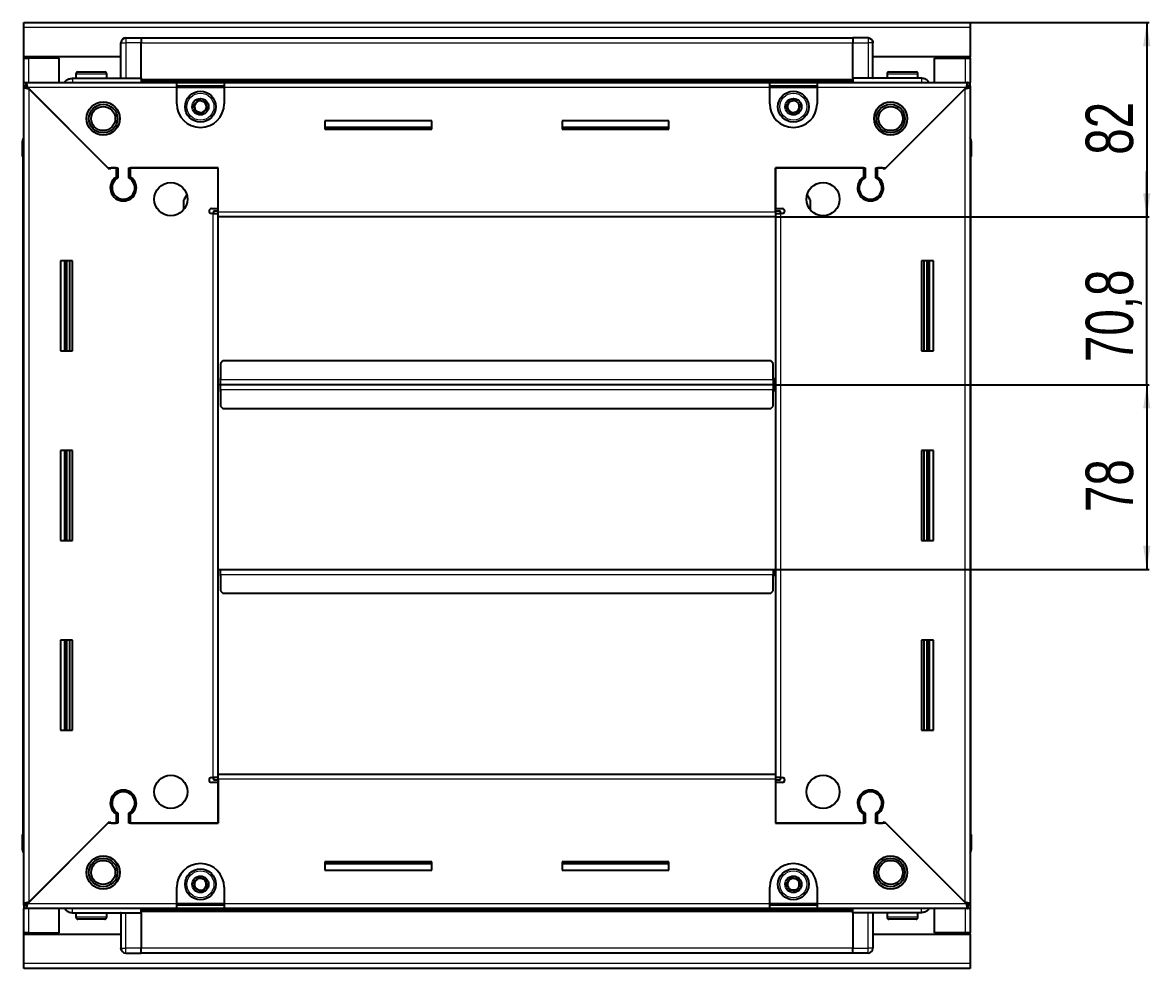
# Model space of a CAD drawing. Header units: millimetres. Extents: x 1021 to 4425, y -1389 to 1481.
# Drawn here: x 3949.1 to 4424.7, y 943.2 to 1342.2 of the extents above; entities that cross this region are included whole.
import ezdxf

# ---------------------------------------------------------------- set-up
doc = ezdxf.new("R2010")
doc.units = ezdxf.units.MM
doc.layers.add('FORMAT', color=7, linetype='Continuous')
doc.styles.add('SLDTEXTSTYLE0', font='TXT', dxfattribs={"width": 0.75})
doc.dimstyles.new('SLDDIMSTYLE0', dxfattribs={"dimtxt": 20, "dimasz": 10, "dimexe": 0, "dimexo": 0.0625, "dimgap": 5, "dimtad": 2, "dimdec": 1, "dimrnd": 1e-09, "dimzin": 12, "dimdsep": 46, "dimtxsty": 'SLDTEXTSTYLE0', "dimsah": 1, "dimcen": 0.09, "dimadec": 0, "dimazin": 3, "dimtfac": 1, "dimtofl": 0, "dimtmove": 0, "dimatfit": 3, "dimfxl": 0, "dimfrac": 2, "dimtolj": 1, "dimtzin": 12, "dimarcsym": 0})
doc.dimstyles.new('SLDDIMSTYLE1', dxfattribs={"dimtxt": 20, "dimasz": 10, "dimexe": 0, "dimexo": 0.0625, "dimgap": 5, "dimtad": 2, "dimdec": 1, "dimrnd": 1e-09, "dimzin": 12, "dimdsep": 46, "dimtxsty": 'SLDTEXTSTYLE0', "dimsah": 1, "dimcen": 0.09, "dimadec": 0, "dimazin": 3, "dimtfac": 1, "dimtmove": 0, "dimatfit": 0, "dimfxl": 0, "dimfrac": 2, "dimtolj": 1, "dimtzin": 12, "dimarcsym": 0})

# ---------------------------------------------------------------- blocks, each defined once
blk = doc.blocks.new('_D_5')
at = {"layer": 'FORMAT'}
for p, q in [((4348.64, 1342.16), (4424.13, 1342.16)), ((4423.13, 1342.16), (4423.13, 1260.16)), ((4266.64, 1260.16), (4424.13, 1260.16))]:
    blk.add_line(p, q, dxfattribs=at)
for points in [[(4423.13, 1342.16), (4421.59, 1332.16), (4424.67, 1332.16)], [(4423.13, 1260.16), (4424.67, 1270.16), (4421.59, 1270.16)]]:
    blk.add_solid(points, dxfattribs=at)
at = {"layer": 'FORMAT', "insert": (4397.35, 1286.39), "char_height": 20, "attachment_point": 1, "rotation": 90, "style": 'SLDTEXTSTYLE0'}
blk.add_mtext('82', dxfattribs=at)
blk = doc.blocks.new('_D_6')
at = {"layer": 'FORMAT'}
for p, q in [((4423.13, 1260.16), (4423.13, 1279.39)), ((4266.64, 1260.16), (4424.13, 1260.16)), ((4423.13, 1189.41), (4423.13, 1260.16)), ((4265.64, 1189.41), (4424.13, 1189.41)), ((4423.13, 1189.41), (4423.13, 1170.18))]:
    blk.add_line(p, q, dxfattribs=at)
for points in [[(4423.13, 1260.16), (4424.67, 1270.16), (4421.59, 1270.16)], [(4423.13, 1189.41), (4421.59, 1179.41), (4424.67, 1179.41)]]:
    blk.add_solid(points, dxfattribs=at)
at = {"layer": 'FORMAT', "insert": (4397.35, 1198.93), "char_height": 20, "attachment_point": 1, "rotation": 90, "style": 'SLDTEXTSTYLE0'}
blk.add_mtext('70,8', dxfattribs=at)
blk = doc.blocks.new('_D_7')
at = {"layer": 'FORMAT'}
for p, q in [((4265.64, 1189.41), (4424.13, 1189.41)), ((4423.13, 1189.41), (4423.13, 1111.46)), ((4265.64, 1111.46), (4424.13, 1111.46))]:
    blk.add_line(p, q, dxfattribs=at)
for points in [[(4423.13, 1189.41), (4421.59, 1179.41), (4424.67, 1179.41)], [(4423.13, 1111.46), (4424.67, 1121.46), (4421.59, 1121.46)]]:
    blk.add_solid(points, dxfattribs=at)
at = {"layer": 'FORMAT', "insert": (4397.35, 1135.66), "char_height": 20, "attachment_point": 1, "rotation": 90, "style": 'SLDTEXTSTYLE0'}
blk.add_mtext('78', dxfattribs=at)

msp = doc.modelspace()

# ---------------------------------------------------------------- linework, layer by layer
at = {"color": 7, "linetype": 'Continuous', "lineweight": 25}
for p, q in [((3949.63, 1342.16), (4348.63, 1342.16)), ((3949.63, 1340.06), (3949.63, 1342.16)), ((4348.63, 1342.16), (4348.63, 1340.06)), ((3949.63, 1327.66), (3949.63, 1340.06)), ((4348.63, 1340.06), (4348.63, 1327.66)), ((3990.63, 1318.66), (3990.63, 1333.66)), ((3991.31, 1335.16), (3991.3, 1335.16)), ((3992.63, 1335.66), (3999.13, 1335.66)), ((3992.63, 1335.66), (3999.13, 1335.66)), ((3999.13, 1335.66), (3999.13, 1335.66)), ((3999.13, 1335.66), (3999.13, 1335.66)), ((3999.13, 1335.66), (3999.13, 1333.66)), ((4299.13, 1335.51), (3999.13, 1335.51)), ((3999.13, 1318.66), (3999.13, 1333.66)), ((4299.13, 1335.66), (4299.13, 1335.66)), ((4305.63, 1335.66), (4299.13, 1335.66)), ((4305.63, 1335.66), (4299.13, 1335.66)), ((4299.13, 1335.66), (4299.13, 1333.66)), ((4299.13, 1318.66), (4299.13, 1333.66)), ((4307.63, 1333.66), (4307.63, 1333.66)), ((4307.63, 1318.66), (4307.63, 1333.66)), ((3990.63, 1327.66), (3949.63, 1327.66)), ((3949.63, 1327.16), (3949.63, 1327.66)), ((3949.63, 1327.16), (3951.73, 1327.16)), ((3949.63, 1316.91), (3949.63, 1327.16)), ((3951.13, 1327.16), (3951.13, 1327.66)), ((3964.63, 1327.16), (3951.73, 1327.16)), ((3964.63, 1316.91), (3964.63, 1327.16)), ((4348.63, 1327.66), (4307.63, 1327.66)), ((4333.63, 1327.16), (4346.53, 1327.16)), ((4333.63, 1316.91), (4333.63, 1327.16)), ((4346.53, 1327.16), (4348.63, 1327.16)), ((4347.13, 1327.16), (4347.13, 1327.66)), ((4348.63, 1327.16), (4348.63, 1327.66)), ((4348.63, 1327.16), (4348.63, 1316.91)), ((3970.13, 1318.66), (3999.13, 1318.66)), ((3971.63, 1320.56), (3971.63, 1318.66)), ((3972.43, 1321.36), (3983.83, 1321.36)), ((3984.63, 1318.66), (3984.63, 1320.56)), ((3999.13, 1318.66), (3999.13, 1318.16)), ((3999.13, 1317.51), (4299.13, 1317.51)), ((4328.13, 1318.66), (4299.13, 1318.66)), ((4299.13, 1318.66), (4299.13, 1318.16)), ((4313.63, 1320.56), (4313.63, 1318.66)), ((4314.43, 1321.36), (4325.83, 1321.36)), ((4326.63, 1318.66), (4326.63, 1320.56)), ((3949.63, 1315.41), (3949.63, 1316.91)), ((3949.63, 1316.91), (3950.63, 1316.91)), ((3949.63, 1314.91), (3949.63, 1315.41)), ((3949.63, 1315.41), (3950.63, 1315.41)), ((3949.63, 970.41), (3949.63, 1314.91)), ((3951.13, 1314.91), (3949.63, 1314.91)), ((3950.63, 1316.91), (4014.13, 1316.91)), ((3950.63, 1315.41), (3950.63, 1316.91)), ((3951.23, 1314.81), (3985.13, 1280.91)), ((3985.83, 1280.21), (3951.73, 1314.31)), ((4014.13, 1314.81), (4014.13, 1316.91)), ((4014.13, 1316.91), (4034.13, 1316.91)), ((4014.13, 1315.41), (4034.13, 1315.41)), ((4014.13, 1307.91), (4014.13, 1314.81)), ((4034.13, 1316.91), (4034.13, 1314.81)), ((4034.13, 1316.91), (4264.13, 1316.91)), ((4034.13, 1314.81), (4034.13, 1307.91)), ((4264.13, 1314.81), (4264.13, 1316.91)), ((4264.13, 1316.91), (4284.13, 1316.91)), ((4264.13, 1315.41), (4284.13, 1315.41)), ((4264.13, 1307.91), (4264.13, 1314.81)), ((4284.13, 1316.91), (4347.63, 1316.91)), ((4284.13, 1316.91), (4284.13, 1314.81)), ((4284.13, 1314.81), (4284.13, 1307.91)), ((4346.53, 1314.31), (4312.43, 1280.21)), ((4313.13, 1280.91), (4347.03, 1314.81)), ((4347.13, 1314.91), (4348.63, 1314.91)), ((4347.63, 1315.41), (4347.63, 1316.91)), ((4347.63, 1316.91), (4348.63, 1316.91)), ((4347.63, 1315.41), (4348.63, 1315.41)), ((4348.63, 1315.41), (4348.63, 1316.91)), ((4348.63, 1315.41), (4348.63, 1314.91)), ((4348.63, 1314.91), (4348.63, 970.41)), ((4121.63, 1300.66), (4076.63, 1300.66)), ((4076.63, 1300.66), (4076.63, 1297.16)), ((4121.63, 1297.16), (4121.63, 1300.66)), ((4221.63, 1300.66), (4176.63, 1300.66)), ((4176.63, 1300.66), (4176.63, 1297.16)), ((4221.63, 1297.16), (4221.63, 1300.66)), ((4121.63, 1297.91), (4076.63, 1297.91)), ((4076.63, 1297.16), (4121.63, 1297.16)), ((4221.63, 1297.91), (4176.63, 1297.91)), ((4176.63, 1297.16), (4221.63, 1297.16)), ((4348.63, 1293.49), (4348.63, 1293.49)), ((3949.13, 1292.16), (3949.13, 1285.66)), ((3949.13, 1285.66), (3949.13, 1292.16)), ((4349.13, 1292.16), (4349.13, 1285.66)), ((4349.13, 1285.66), (4349.13, 1292.16)), ((3949.13, 1285.66), (3949.13, 1285.66)), ((3949.63, 1285.66), (3949.13, 1285.66)), ((3949.28, 1285.66), (3949.28, 999.66)), ((4348.63, 1285.66), (4349.13, 1285.66)), ((4348.98, 999.66), (4348.98, 1285.66)), ((4349.13, 1285.66), (4349.13, 1285.66)), ((4349.13, 1285.66), (4349.13, 1285.66)), ((3985.13, 1280.91), (3989.33, 1280.91)), ((3986.53, 1280.91), (3985.83, 1280.21)), ((3988.63, 1280.91), (3986.53, 1280.91)), ((3988.63, 1280.91), (3988.63, 1277.02)), ((3989.33, 1280.91), (3989.33, 1276.63)), ((3993.93, 1280.91), (4031.63, 1280.91)), ((3993.93, 1276.63), (3993.93, 1280.91)), ((3994.63, 1277.02), (3994.63, 1280.91)), ((4031.63, 1280.91), (3994.63, 1280.91)), ((4031.63, 1262.26), (4031.63, 1280.91)), ((4031.63, 1263.66), (4031.63, 1280.91)), ((4266.63, 1280.91), (4304.33, 1280.91)), ((4266.63, 1262.26), (4266.63, 1280.91)), ((4266.63, 1280.91), (4266.63, 1263.66)), ((4303.63, 1280.91), (4266.63, 1280.91)), ((4303.63, 1280.91), (4303.63, 1277.02)), ((4304.33, 1280.91), (4304.33, 1276.63)), ((4308.93, 1280.91), (4313.13, 1280.91)), ((4308.93, 1276.63), (4308.93, 1280.91)), ((4311.73, 1280.91), (4309.63, 1280.91)), ((4309.63, 1277.02), (4309.63, 1280.91)), ((4312.43, 1280.21), (4311.73, 1280.91)), ((3989.63, 1268.05), (3989.63, 1267.29)), ((4018.37, 1269.56), (4017.13, 1267.41)), ((4017.13, 1263.33), (4017.13, 1267.41)), ((4281.13, 1267.41), (4279.89, 1269.56)), ((4281.13, 1267.41), (4281.13, 1263.33)), ((4308.63, 1268.05), (4308.63, 1267.29)), ((4028.78, 1263.66), (4031.63, 1263.66)), ((4029.53, 1261.66), (4028.78, 1261.66)), ((4029.53, 1261.66), (4031.63, 1261.66)), ((4031.63, 1262.66), (4029.63, 1262.66)), ((4029.63, 1262.66), (4029.63, 1261.66)), ((4031.63, 1260.16), (4031.63, 1262.26)), ((4266.63, 1263.66), (4269.48, 1263.66)), ((4268.63, 1262.66), (4266.63, 1262.66)), ((4266.63, 1262.26), (4266.63, 1260.16)), ((4266.63, 1261.66), (4268.73, 1261.66)), ((4268.63, 1261.66), (4268.63, 1262.66)), ((4269.48, 1261.66), (4268.73, 1261.66)), ((4266.63, 1260.16), (4031.63, 1260.16)), ((4031.63, 1025.16), (4031.63, 1260.16)), ((4266.63, 1260.16), (4266.63, 1025.16)), ((3970.13, 1241.66), (3965.13, 1241.66)), ((3965.13, 1241.66), (3965.13, 1203.66)), ((3967.28, 1203.66), (3967.28, 1241.66)), ((3969.07, 1203.66), (3969.07, 1241.66)), ((3969.1, 1203.66), (3969.1, 1241.66)), ((3970.13, 1203.66), (3970.13, 1241.66)), ((4328.13, 1241.66), (4328.13, 1203.66)), ((4333.13, 1241.66), (4328.13, 1241.66)), ((4329.15, 1241.66), (4329.15, 1203.66)), ((4329.19, 1241.66), (4329.19, 1203.66)), ((4330.98, 1241.66), (4330.98, 1203.66)), ((4333.13, 1203.66), (4333.13, 1241.66)), ((3965.13, 1203.66), (3970.13, 1203.66)), ((4328.13, 1203.66), (4333.13, 1203.66)), ((4033.63, 1199.41), (4032.63, 1198.41)), ((4032.63, 1198.41), (4032.63, 1191.51)), ((4264.63, 1199.41), (4033.63, 1199.41)), ((4265.63, 1198.41), (4264.63, 1199.41)), ((4265.63, 1191.51), (4265.63, 1198.41)), ((4032.38, 1189.41), (4031.63, 1189.41)), ((4032.63, 1192.26), (4032.38, 1192.26)), ((4032.38, 1192.26), (4032.38, 1189.41)), ((4032.38, 1189.41), (4032.38, 1186.56)), ((4032.63, 1189.41), (4032.63, 1191.51)), ((4032.63, 1187.31), (4032.63, 1189.41)), ((4265.63, 1189.41), (4032.63, 1189.41)), ((4265.88, 1192.26), (4265.63, 1192.26)), ((4265.63, 1191.51), (4265.63, 1189.41)), ((4265.63, 1189.41), (4265.63, 1187.31)), ((4265.88, 1189.41), (4265.88, 1192.26)), ((4265.88, 1186.56), (4265.88, 1189.41)), ((4266.63, 1189.41), (4265.88, 1189.41)), ((4032.38, 1186.56), (4032.63, 1186.56)), ((4032.63, 1187.31), (4032.63, 1180.41)), ((4265.63, 1180.41), (4265.63, 1187.31)), ((4265.63, 1186.56), (4265.88, 1186.56)), ((4032.63, 1180.41), (4033.63, 1179.41)), ((4033.63, 1179.41), (4264.63, 1179.41)), ((4264.63, 1179.41), (4265.63, 1180.41)), ((3970.13, 1161.66), (3965.13, 1161.66)), ((3965.13, 1161.66), (3965.13, 1123.66)), ((3967.28, 1123.66), (3967.28, 1161.66)), ((3969.07, 1123.66), (3969.07, 1161.66)), ((3969.1, 1123.66), (3969.1, 1161.66)), ((3970.13, 1123.66), (3970.13, 1161.66)), ((4328.13, 1161.66), (4328.13, 1123.66)), ((4333.13, 1161.66), (4328.13, 1161.66)), ((4329.15, 1161.66), (4329.15, 1123.66)), ((4329.19, 1161.66), (4329.19, 1123.66)), ((4330.98, 1161.66), (4330.98, 1123.66)), ((4333.13, 1123.66), (4333.13, 1161.66)), ((3965.13, 1123.66), (3970.13, 1123.66)), ((4328.13, 1123.66), (4333.13, 1123.66)), ((4031.63, 1111.46), (4032.38, 1111.46)), ((4032.38, 1111.46), (4032.38, 1108.61)), ((4032.38, 1108.61), (4032.63, 1108.61)), ((4032.63, 1109.36), (4032.63, 1111.46)), ((4032.63, 1111.46), (4265.63, 1111.46)), ((4032.63, 1109.36), (4032.63, 1102.46)), ((4265.63, 1111.46), (4265.63, 1109.36)), ((4265.63, 1102.46), (4265.63, 1109.36)), ((4265.63, 1108.61), (4265.88, 1108.61)), ((4265.88, 1108.61), (4265.88, 1111.46)), ((4265.88, 1111.46), (4266.63, 1111.46)), ((4032.63, 1102.46), (4033.63, 1101.46)), ((4033.63, 1101.46), (4264.63, 1101.46)), ((4264.63, 1101.46), (4265.63, 1102.46)), ((3970.13, 1081.66), (3965.13, 1081.66)), ((3965.13, 1081.66), (3965.13, 1043.66)), ((3967.28, 1043.66), (3967.28, 1081.66)), ((3969.07, 1043.66), (3969.07, 1081.66)), ((3969.1, 1043.66), (3969.1, 1081.66)), ((3970.13, 1043.66), (3970.13, 1081.66)), ((4328.13, 1081.66), (4328.13, 1043.66)), ((4333.13, 1081.66), (4328.13, 1081.66)), ((4329.15, 1081.66), (4329.15, 1043.66)), ((4329.19, 1081.66), (4329.19, 1043.66)), ((4330.98, 1081.66), (4330.98, 1043.66)), ((4333.13, 1043.66), (4333.13, 1081.66)), ((3965.13, 1043.66), (3970.13, 1043.66)), ((4328.13, 1043.66), (4333.13, 1043.66)), ((4028.78, 1023.66), (4029.53, 1023.66)), ((4031.63, 1023.66), (4029.53, 1023.66)), ((4029.63, 1023.66), (4029.63, 1022.66)), ((4029.63, 1022.66), (4031.63, 1022.66)), ((4031.63, 1023.06), (4031.63, 1025.16)), ((4031.63, 1025.16), (4266.63, 1025.16)), ((4031.63, 1023.06), (4031.63, 1004.41)), ((4266.63, 1025.16), (4266.63, 1023.06)), ((4268.73, 1023.66), (4266.63, 1023.66)), ((4266.63, 1023.06), (4266.63, 1004.41)), ((4266.63, 1022.66), (4268.63, 1022.66)), ((4268.63, 1022.66), (4268.63, 1023.66)), ((4268.73, 1023.66), (4269.48, 1023.66)), ((3989.63, 1018.04), (3989.63, 1017.28)), ((4031.63, 1021.66), (4028.78, 1021.66)), ((4031.63, 1004.41), (4031.63, 1021.66)), ((4266.63, 1021.66), (4266.63, 1004.41)), ((4269.48, 1021.66), (4266.63, 1021.66)), ((4308.63, 1018.04), (4308.63, 1017.28)), ((3988.63, 1008.3), (3988.63, 1004.41)), ((3989.33, 1008.7), (3989.33, 1004.41)), ((3993.93, 1004.41), (3993.93, 1008.7)), ((3994.63, 1004.41), (3994.63, 1008.3)), ((4303.63, 1008.3), (4303.63, 1004.41)), ((4304.33, 1008.7), (4304.33, 1004.41)), ((4308.93, 1004.41), (4308.93, 1008.7)), ((4309.63, 1004.41), (4309.63, 1008.3)), ((3985.13, 1004.41), (3951.23, 970.51)), ((3951.73, 971.01), (3985.83, 1005.11)), ((3989.33, 1004.41), (3985.13, 1004.41)), ((3985.83, 1005.11), (3986.53, 1004.41)), ((3986.53, 1004.41), (3988.63, 1004.41)), ((4031.63, 1004.41), (3993.93, 1004.41)), ((3994.63, 1004.41), (4031.63, 1004.41)), ((4304.33, 1004.41), (4266.63, 1004.41)), ((4266.63, 1004.41), (4303.63, 1004.41)), ((4313.13, 1004.41), (4308.93, 1004.41)), ((4309.63, 1004.41), (4311.73, 1004.41)), ((4311.73, 1004.41), (4312.43, 1005.11)), ((4312.43, 1005.11), (4346.53, 971.01)), ((4347.03, 970.51), (4313.13, 1004.41)), ((3949.13, 993.16), (3949.13, 999.66)), ((3949.13, 999.66), (3949.13, 999.66)), ((3949.13, 999.66), (3949.13, 999.66)), ((3949.13, 999.66), (3949.13, 993.16)), ((3949.63, 999.66), (3949.13, 999.66)), ((4348.63, 999.66), (4349.13, 999.66)), ((4349.13, 999.66), (4349.13, 999.66)), ((4349.13, 993.16), (4349.13, 999.66)), ((4349.13, 999.66), (4349.13, 993.16)), ((3949.63, 991.84), (3949.63, 991.84)), ((4121.63, 988.16), (4076.63, 988.16)), ((4076.63, 988.16), (4076.63, 984.66)), ((4076.63, 987.41), (4121.63, 987.41)), ((4076.63, 984.66), (4121.63, 984.66)), ((4121.63, 984.66), (4121.63, 988.16)), ((4221.63, 988.16), (4176.63, 988.16)), ((4176.63, 988.16), (4176.63, 984.66)), ((4176.63, 987.41), (4221.63, 987.41)), ((4176.63, 984.66), (4221.63, 984.66)), ((4221.63, 984.66), (4221.63, 988.16)), ((4014.13, 970.51), (4014.13, 977.41)), ((4034.13, 977.41), (4034.13, 970.51)), ((4264.13, 970.51), (4264.13, 977.41)), ((4284.13, 977.41), (4284.13, 970.51)), ((3949.63, 969.91), (3949.63, 970.41)), ((3951.13, 970.41), (3949.63, 970.41)), ((4014.13, 968.41), (4014.13, 970.51)), ((4034.13, 970.51), (4034.13, 968.41)), ((4264.13, 968.41), (4264.13, 970.51)), ((4284.13, 970.51), (4284.13, 968.41)), ((4347.13, 970.41), (4348.63, 970.41)), ((4348.63, 970.41), (4348.63, 969.91)), ((3949.63, 969.91), (3949.63, 968.41)), ((3950.63, 969.91), (3949.63, 969.91)), ((3949.63, 958.16), (3949.63, 968.41)), ((3950.63, 968.41), (3949.63, 968.41)), ((3950.63, 969.91), (3950.63, 968.41)), ((4014.13, 968.41), (3950.63, 968.41)), ((3964.63, 958.16), (3964.63, 968.41)), ((3970.13, 966.66), (3999.13, 966.66)), ((3971.63, 966.66), (3971.63, 964.76)), ((3984.63, 964.76), (3984.63, 966.66)), ((3990.63, 966.66), (3990.63, 951.66)), ((4299.13, 967.81), (3999.13, 967.81)), ((3999.13, 966.66), (3999.13, 967.16)), ((3999.13, 966.66), (3999.13, 951.66)), ((4034.13, 969.91), (4014.13, 969.91)), ((4034.13, 968.41), (4014.13, 968.41)), ((4264.13, 968.41), (4034.13, 968.41)), ((4284.13, 969.91), (4264.13, 969.91)), ((4284.13, 968.41), (4264.13, 968.41)), ((4347.63, 968.41), (4284.13, 968.41)), ((4299.13, 966.66), (4299.13, 967.16)), ((4328.13, 966.66), (4299.13, 966.66)), ((4299.13, 966.66), (4299.13, 951.66)), ((4307.63, 966.66), (4307.63, 951.66)), ((4313.63, 966.66), (4313.63, 964.76)), ((4326.63, 964.76), (4326.63, 966.66)), ((4333.63, 958.16), (4333.63, 968.41)), ((4347.63, 969.91), (4347.63, 968.41)), ((4348.63, 969.91), (4347.63, 969.91)), ((4348.63, 968.41), (4347.63, 968.41)), ((4348.63, 969.91), (4348.63, 968.41)), ((4348.63, 968.41), (4348.63, 958.16)), ((3976.2, 963.96), (3972.43, 963.96)), ((3983.83, 963.96), (3976.2, 963.96)), ((4321.42, 963.96), (4314.43, 963.96)), ((4325.83, 963.96), (4321.42, 963.96)), ((3951.73, 958.16), (3949.63, 958.16)), ((3949.63, 957.66), (3949.63, 958.16)), ((3949.63, 945.26), (3949.63, 957.66)), ((3949.63, 957.66), (3990.63, 957.66)), ((3951.13, 957.66), (3951.13, 958.16)), ((3951.73, 958.16), (3964.63, 958.16)), ((4307.63, 957.66), (4348.63, 957.66)), ((4346.53, 958.16), (4333.63, 958.16)), ((4348.63, 958.16), (4346.53, 958.16)), ((4347.13, 957.66), (4347.13, 958.16)), ((4348.63, 957.66), (4348.63, 958.16)), ((4348.63, 957.66), (4348.63, 945.26)), ((3990.63, 951.66), (3990.63, 951.66)), ((3999.13, 949.66), (3999.13, 951.66)), ((4299.13, 949.66), (4299.13, 951.66)), ((3992.63, 949.66), (3999.13, 949.66)), ((3992.63, 949.66), (3999.13, 949.66)), ((3999.13, 949.81), (4299.13, 949.81)), ((3999.13, 949.66), (3999.13, 949.66)), ((4305.63, 949.66), (4299.13, 949.66)), ((4299.13, 949.66), (4299.13, 949.66)), ((4299.13, 949.66), (4299.13, 949.66)), ((4305.63, 949.66), (4299.13, 949.66)), ((4306.95, 950.16), (4306.95, 950.16)), ((3949.63, 943.16), (3949.63, 945.26)), ((4348.63, 943.16), (3949.63, 943.16)), ((4348.63, 945.26), (4348.63, 943.16))]:
    msp.add_line(p, q, dxfattribs=at)
at = {"color": 8, "linetype": 'Continuous', "lineweight": 18}
for p, q in [((4348.63, 1340.06), (3949.63, 1340.06)), ((3990.63, 1333.66), (3992.63, 1333.66)), ((3992.63, 1335.66), (3992.63, 1333.66)), ((3992.63, 1333.66), (3992.63, 1318.66)), ((3999.13, 1333.66), (3992.63, 1333.66)), ((4299.13, 1333.51), (3999.13, 1333.51)), ((4299.13, 1333.66), (4305.63, 1333.66)), ((4305.63, 1335.66), (4305.63, 1333.66)), ((4305.63, 1333.66), (4305.63, 1318.66)), ((4307.63, 1333.66), (4305.63, 1333.66)), ((3951.73, 1327.16), (3951.73, 1327.66)), ((3951.73, 1316.91), (3951.73, 1327.16)), ((4346.53, 1327.66), (4346.53, 1327.16)), ((4346.53, 1327.16), (4346.53, 1316.91)), ((3971.63, 1320.56), (3984.63, 1320.56)), ((4299.13, 1318.16), (3999.13, 1318.16)), ((4313.63, 1320.56), (4326.63, 1320.56)), ((4014.13, 1314.81), (3951.23, 1314.81)), ((3951.73, 1314.31), (3951.73, 971.01)), ((4299.13, 1316.93), (3999.13, 1316.93)), ((4014.13, 1314.81), (4034.13, 1314.81)), ((4264.13, 1314.81), (4034.13, 1314.81)), ((4264.13, 1314.81), (4284.13, 1314.81)), ((4347.03, 1314.81), (4284.13, 1314.81)), ((4346.53, 971.01), (4346.53, 1314.31)), ((3949.63, 1292.16), (3949.13, 1292.16)), ((4348.63, 1292.16), (4349.13, 1292.16)), ((4029.53, 1023.66), (4029.53, 1261.66)), ((4031.63, 1262.26), (4266.63, 1262.26)), ((4268.73, 1261.66), (4268.73, 1023.66)), ((3966.63, 1241.66), (3966.63, 1203.66)), ((3967.86, 1241.66), (3967.86, 1203.66)), ((4330.39, 1203.66), (4330.39, 1241.66)), ((4331.63, 1203.66), (4331.63, 1241.66)), ((4265.63, 1191.51), (4032.63, 1191.51)), ((4032.63, 1187.31), (4265.63, 1187.31)), ((3966.63, 1161.66), (3966.63, 1123.66)), ((3967.86, 1161.66), (3967.86, 1123.66)), ((4330.39, 1123.66), (4330.39, 1161.66)), ((4331.63, 1123.66), (4331.63, 1161.66)), ((4032.63, 1109.36), (4265.63, 1109.36)), ((3966.63, 1081.66), (3966.63, 1043.66)), ((3967.86, 1081.66), (3967.86, 1043.66)), ((4330.39, 1043.66), (4330.39, 1081.66)), ((4331.63, 1043.66), (4331.63, 1081.66)), ((4266.63, 1023.06), (4031.63, 1023.06)), ((3949.63, 993.16), (3949.13, 993.16)), ((4348.63, 993.16), (4349.13, 993.16)), ((3951.23, 970.51), (4014.13, 970.51)), ((4034.13, 970.51), (4014.13, 970.51)), ((4034.13, 970.51), (4264.13, 970.51)), ((4284.13, 970.51), (4264.13, 970.51)), ((4284.13, 970.51), (4347.03, 970.51)), ((3951.73, 958.16), (3951.73, 968.41)), ((3992.63, 951.66), (3992.63, 966.66)), ((3999.13, 968.4), (4299.13, 968.4)), ((3999.13, 967.16), (4299.13, 967.16)), ((4305.63, 951.66), (4305.63, 966.66)), ((4346.53, 968.41), (4346.53, 958.16)), ((3975.93, 964.76), (3971.63, 964.76)), ((3984.63, 964.76), (3975.93, 964.76)), ((4321.6, 964.76), (4313.63, 964.76)), ((4326.63, 964.76), (4321.6, 964.76)), ((3951.73, 957.66), (3951.73, 958.16)), ((4346.53, 958.16), (4346.53, 957.66)), ((3990.63, 951.66), (3992.63, 951.66)), ((3999.13, 951.66), (3992.63, 951.66)), ((3992.63, 949.66), (3992.63, 951.66)), ((3999.13, 951.81), (4299.13, 951.81)), ((4299.13, 951.66), (4305.63, 951.66)), ((4307.63, 951.66), (4305.63, 951.66)), ((4305.63, 949.66), (4305.63, 951.66)), ((4348.63, 945.26), (3949.63, 945.26))]:
    msp.add_line(p, q, dxfattribs=at)
at = {"color": 7, "linetype": 'Continuous', "lineweight": 25, "flags": 128}
for points in [[(4307.48, 1334.42), (4307.59, 1334.05), (4307.63, 1333.66)], [(3990.77, 950.91), (3990.67, 951.27), (3990.63, 951.66)]]:
    msp.add_lwpolyline(points, dxfattribs=at)
at = {"color": 7, "linetype": 'Continuous', "lineweight": 25}
for centre, radius in [((4024.13, 1306.66), 6.5), ((4274.13, 1306.66), 6.5), ((3983.13, 1301.66), 7), ((4024.13, 1306.66), 3.46), ((4274.13, 1306.66), 3.46), ((4315.13, 1301.66), 7), ((3983.13, 1301.66), 6.03), ((3983.13, 1301.66), 5.1), ((4315.13, 1301.66), 6.03), ((4315.13, 1301.66), 5.1), ((4011.63, 1267.66), 7), ((4286.63, 1267.66), 7), ((4011.63, 1017.66), 7), ((4286.63, 1017.66), 7), ((3983.13, 983.66), 7), ((3983.13, 983.66), 6.02), ((4315.13, 983.66), 7), ((4315.13, 983.66), 6.02), ((3983.13, 983.66), 5.1), ((4024.13, 978.66), 6.5), ((4274.13, 978.66), 6.5), ((4315.13, 983.66), 5.1), ((4024.13, 978.66), 3.46), ((4274.13, 978.66), 3.46)]:
    msp.add_circle(centre, radius, dxfattribs=at)
at = {"color": 8, "linetype": 'Continuous', "lineweight": 18}
for centre in [(4024.13, 1306.66), (4274.13, 1306.66), (4024.13, 978.66), (4274.13, 978.66)]:
    msp.add_circle(centre, 5.7, dxfattribs=at)
at = {"color": 7, "linetype": 'Continuous', "lineweight": 25}
for centre, radius, start, end in [((3992.63, 1333.66), 2, 90, 180), ((3992.63, 1333.66), 2, 90, 131.4096), ((4305.63, 1333.66), 2, 0, 90), ((3972.43, 1320.56), 0.8, 90, 180), ((3983.83, 1320.56), 0.8, 0, 90), ((3990.43, 1318.86), 0.2, 270, 0), ((4307.83, 1318.86), 0.2, 180, 270), ((4314.43, 1320.56), 0.8, 90, 180), ((4325.83, 1320.56), 0.8, 0, 90), ((4024.13, 1307.91), 10, 180, 270), ((4024.13, 1306.66), 2.5, 134.0156, 194.0156), ((4024.13, 1306.66), 2.5, 74.0156, 134.0156), ((4024.13, 1307.91), 10, 270, 0), ((4024.13, 1306.66), 2.5, 14.0156, 74.0156), ((4274.13, 1307.91), 10, 180, 270), ((4274.13, 1306.66), 2.5, 100.1116, 160.1116), ((4274.13, 1306.66), 2.5, 40.1116, 100.1116), ((4274.13, 1307.91), 10, 270, 0), ((4274.13, 1306.66), 2.5, 340.1116, 40.1116), ((4024.13, 1306.66), 2.5, 194.0156, 254.0156), ((4024.13, 1306.66), 2.5, 254.0156, 314.0156), ((4024.13, 1306.66), 2.5, 314.0156, 14.0156), ((4274.13, 1306.66), 2.5, 160.1116, 220.1116), ((4274.13, 1306.66), 2.5, 220.1116, 280.1116), ((4274.13, 1306.66), 2.5, 280.1116, 340.1116), ((3951.13, 1292.16), 2, 138.5749, 180), ((3951.13, 1292.16), 2, 138.5904, 180), ((4347.13, 1292.16), 2, 33.942, 41.4096), ((4347.13, 1292.16), 2, 0, 41.3942), ((4347.13, 1292.16), 2, 360, 18.58), ((3991.63, 1272.41), 5.5, 123.0557, 56.9443), ((3991.63, 1272.41), 4.8, 118.631, 61.369), ((4306.63, 1272.41), 5.5, 123.0557, 56.9443), ((4306.63, 1272.41), 4.8, 118.631, 61.369), ((4028.78, 1262.66), 1, 90, 270), ((4269.48, 1262.66), 1, 270, 90), ((4028.78, 1022.66), 1, 90, 270), ((4269.48, 1022.66), 1, 270, 90), ((3991.63, 1012.91), 5.5, 303.0557, 236.9443), ((3991.63, 1012.91), 4.8, 298.631, 241.369), ((4306.63, 1012.91), 5.5, 303.0557, 236.9443), ((4306.63, 1012.91), 4.8, 298.631, 241.369), ((3951.13, 993.16), 2, 180, 199.5667), ((3951.13, 993.16), 2, 180, 221.3942), ((3951.13, 993.16), 2, 213.7845, 221.4096), ((4347.13, 993.16), 2, 318.5904, 0), ((4024.13, 977.41), 10, 90, 180), ((4024.13, 977.41), 10, 0, 90), ((4274.13, 977.41), 10, 90, 180), ((4274.13, 977.41), 10, 0, 90), ((4024.13, 978.66), 2.5, 127.474, 187.474), ((4024.13, 978.66), 2.5, 67.474, 127.474), ((4024.13, 978.66), 2.5, 7.474, 67.474), ((4274.13, 978.66), 2.5, 147.0424, 207.0424), ((4274.13, 978.66), 2.5, 87.0424, 147.0424), ((4274.13, 978.66), 2.5, 27.0424, 87.0424), ((4274.13, 978.66), 2.5, 327.0424, 27.0424), ((4024.13, 978.66), 2.5, 187.474, 247.474), ((4024.13, 978.66), 2.5, 247.474, 307.474), ((4024.13, 978.66), 2.5, 307.474, 7.474), ((4274.13, 978.66), 2.5, 207.0424, 267.0424), ((4274.13, 978.66), 2.5, 267.0424, 327.0424), ((3990.43, 966.46), 0.2, 0, 90), ((4307.83, 966.46), 0.2, 90, 180), ((3972.43, 964.76), 0.8, 180, 270), ((3983.83, 964.76), 0.8, 270, 360), ((4314.43, 964.76), 0.8, 180, 270), ((4325.83, 964.76), 0.8, 270, 0), ((3992.63, 951.66), 2, 180, 270), ((4305.63, 951.66), 2, 270, 0)]:
    msp.add_arc(centre, radius, start, end, dxfattribs=at)
for points, knots in [([(3966.91, 1316.91), (3967.03, 1317.11), (3967.42, 1317.76), (3968.57, 1318.47), (3969.61, 1318.6), (3970.13, 1318.66)], [0, 0, 0, 0, 0.18225, 0.591125, 1, 1, 1, 1]), ([(3999.13, 1318.66), (3999.13, 1318.63), (3999.13, 1318.55), (3999.13, 1317.93), (3999.13, 1317.35), (3999.13, 1316.96), (3999.13, 1316.93)], [0, 0, 0, 0, 0.324279, 0.648558, 0.972836, 1, 1, 1, 1]), ([(4299.13, 1318.66), (4299.13, 1318.63), (4299.13, 1318.55), (4299.13, 1317.93), (4299.13, 1317.35), (4299.13, 1316.96), (4299.13, 1316.93)], [0, 0, 0, 0, 0.324279, 0.648558, 0.972836, 1, 1, 1, 1]), ([(4331.34, 1316.91), (4331.22, 1317.11), (4330.84, 1317.76), (4329.68, 1318.47), (4328.65, 1318.6), (4328.13, 1318.66)], [0, 0, 0, 0, 0.18225, 0.591125, 1, 1, 1, 1]), ([(3949.63, 1314.91), (3949.65, 1314.87), (3949.71, 1314.78), (3950.1, 1314.64), (3950.66, 1314.51), (3951.24, 1314.4), (3951.6, 1314.34), (3951.73, 1314.31)], [0, 0, 0, 0, 0.230255, 0.448522, 0.666786, 0.88505, 1, 1, 1, 1]), ([(3951.23, 1314.81), (3951.18, 1315.07), (3951.09, 1315.56), (3950.96, 1316.2), (3950.83, 1316.67), (3950.72, 1316.89), (3950.65, 1316.91), (3950.63, 1316.91)], [0, 0, 0, 0, 0.2302553, 0.4485219, 0.6667858, 0.8850496, 1, 1, 1, 1]), ([(4346.53, 1314.31), (4346.78, 1314.36), (4347.27, 1314.45), (4347.92, 1314.58), (4348.38, 1314.71), (4348.6, 1314.82), (4348.62, 1314.89), (4348.63, 1314.91)], [0, 0, 0, 0, 0.230255, 0.448522, 0.666786, 0.88505, 1, 1, 1, 1]), ([(4347.63, 1316.91), (4347.58, 1316.89), (4347.49, 1316.84), (4347.36, 1316.44), (4347.23, 1315.88), (4347.12, 1315.3), (4347.05, 1314.94), (4347.03, 1314.81)], [0, 0, 0, 0, 0.230255, 0.448522, 0.666786, 0.88505, 1, 1, 1, 1]), ([(4021.35, 1307.46), (4021.72, 1307.82), (4022.42, 1308.49), (4023.11, 1309.15), (4023.43, 1309.46)], [0, 0, 0, 0, 0.534686, 1, 1, 1, 1]), ([(4023.43, 1309.46), (4023.92, 1309.32), (4024.85, 1309.06), (4025.77, 1308.79), (4026.2, 1308.67)], [0, 0, 0, 0, 0.534686, 1, 1, 1, 1]), ([(4026.2, 1308.67), (4026.23, 1308.55), (4026.38, 1307.97), (4026.62, 1307), (4026.82, 1306.2), (4026.9, 1305.87)], [0, 0, 0, 0, 0.1331247, 0.6370994, 1, 1, 1, 1]), ([(4271.29, 1306.16), (4271.33, 1306.27), (4271.53, 1306.84), (4271.87, 1307.77), (4272.15, 1308.55), (4272.27, 1308.87)], [0, 0, 0, 0, 0.1331247, 0.6370994, 1, 1, 1, 1]), ([(4272.27, 1308.87), (4272.78, 1308.96), (4273.73, 1309.13), (4274.67, 1309.3), (4275.11, 1309.38)], [0, 0, 0, 0, 0.534686, 1, 1, 1, 1]), ([(4275.11, 1309.38), (4275.44, 1308.98), (4276.06, 1308.25), (4276.68, 1307.51), (4276.97, 1307.17)], [0, 0, 0, 0, 0.5346859, 1, 1, 1, 1]), ([(4022.05, 1304.66), (4021.97, 1304.99), (4021.77, 1305.79), (4021.53, 1306.76), (4021.38, 1307.34), (4021.35, 1307.46)], [0, 0, 0, 0, 0.362901, 0.866875, 1, 1, 1, 1]), ([(4024.83, 1303.86), (4024.33, 1304.01), (4023.4, 1304.27), (4022.48, 1304.54), (4022.05, 1304.66)], [0, 0, 0, 0, 0.534686, 1, 1, 1, 1]), ([(4026.9, 1305.87), (4026.53, 1305.51), (4025.84, 1304.84), (4025.15, 1304.17), (4024.83, 1303.86)], [0, 0, 0, 0, 0.534686, 1, 1, 1, 1]), ([(4273.15, 1303.95), (4272.81, 1304.34), (4272.19, 1305.08), (4271.57, 1305.82), (4271.29, 1306.16)], [0, 0, 0, 0, 0.534686, 1, 1, 1, 1]), ([(4275.99, 1304.46), (4275.48, 1304.37), (4274.53, 1304.2), (4273.59, 1304.03), (4273.15, 1303.95)], [0, 0, 0, 0, 0.534686, 1, 1, 1, 1]), ([(4276.97, 1307.17), (4276.85, 1306.85), (4276.57, 1306.07), (4276.23, 1305.14), (4276.03, 1304.57), (4275.99, 1304.46)], [0, 0, 0, 0, 0.362901, 0.866875, 1, 1, 1, 1]), ([(4021.46, 979.77), (4021.56, 979.85), (4022.04, 980.21), (4022.83, 980.82), (4023.48, 981.32), (4023.75, 981.53)], [0, 0, 0, 0, 0.133125, 0.637099, 1, 1, 1, 1]), ([(4021.84, 976.91), (4021.77, 977.42), (4021.64, 978.38), (4021.52, 979.33), (4021.46, 979.77)], [0, 0, 0, 0, 0.534686, 1, 1, 1, 1]), ([(4023.75, 981.53), (4024.23, 981.33), (4025.12, 980.96), (4026.01, 980.59), (4026.42, 980.42)], [0, 0, 0, 0, 0.5346859, 1, 1, 1, 1]), ([(4026.42, 980.42), (4026.49, 979.91), (4026.61, 978.95), (4026.74, 978), (4026.79, 977.56)], [0, 0, 0, 0, 0.534686, 1, 1, 1, 1]), ([(4271.24, 978.81), (4271.53, 979.25), (4272.05, 980.06), (4272.57, 980.86), (4272.82, 981.24)], [0, 0, 0, 0, 0.5346859, 1, 1, 1, 1]), ([(4272.82, 981.24), (4272.94, 981.23), (4273.54, 981.2), (4274.53, 981.15), (4275.35, 981.1), (4275.7, 981.09)], [0, 0, 0, 0, 0.133125, 0.637099, 1, 1, 1, 1]), ([(4275.7, 981.09), (4275.93, 980.63), (4276.37, 979.77), (4276.81, 978.91), (4277.01, 978.52)], [0, 0, 0, 0, 0.5346859, 1, 1, 1, 1]), ([(4024.5, 975.8), (4024.03, 976), (4023.14, 976.37), (4022.25, 976.74), (4021.84, 976.91)], [0, 0, 0, 0, 0.534686, 1, 1, 1, 1]), ([(4026.79, 977.56), (4026.52, 977.35), (4025.87, 976.85), (4025.08, 976.24), (4024.6, 975.88), (4024.5, 975.8)], [0, 0, 0, 0, 0.362901, 0.866875, 1, 1, 1, 1]), ([(4272.56, 976.24), (4272.32, 976.7), (4271.88, 977.56), (4271.45, 978.42), (4271.24, 978.81)], [0, 0, 0, 0, 0.534686, 1, 1, 1, 1]), ([(4275.44, 976.09), (4275.1, 976.11), (4274.27, 976.15), (4273.28, 976.2), (4272.68, 976.24), (4272.56, 976.24)], [0, 0, 0, 0, 0.362901, 0.866875, 1, 1, 1, 1]), ([(4277.01, 978.52), (4276.73, 978.08), (4276.21, 977.27), (4275.68, 976.47), (4275.44, 976.09)], [0, 0, 0, 0, 0.534686, 1, 1, 1, 1]), ([(3951.73, 971.01), (3951.47, 970.97), (3950.98, 970.88), (3950.34, 970.74), (3949.87, 970.61), (3949.65, 970.5), (3949.63, 970.44), (3949.63, 970.41)], [0, 0, 0, 0, 0.2302553, 0.4485219, 0.6667858, 0.8850496, 1, 1, 1, 1]), ([(3950.63, 968.41), (3950.67, 968.44), (3950.76, 968.49), (3950.9, 968.89), (3951.03, 969.44), (3951.14, 970.02), (3951.2, 970.39), (3951.23, 970.51)], [0, 0, 0, 0, 0.230255, 0.448522, 0.666786, 0.88505, 1, 1, 1, 1]), ([(4348.63, 970.41), (4348.6, 970.46), (4348.55, 970.55), (4348.16, 970.68), (4347.6, 970.81), (4347.02, 970.92), (4346.65, 970.99), (4346.53, 971.01)], [0, 0, 0, 0, 0.2302553, 0.4485219, 0.6667858, 0.8850496, 1, 1, 1, 1]), ([(4347.03, 970.51), (4347.07, 970.26), (4347.16, 969.77), (4347.3, 969.13), (4347.43, 968.66), (4347.54, 968.44), (4347.6, 968.42), (4347.63, 968.41)], [0, 0, 0, 0, 0.2302553, 0.4485219, 0.6667858, 0.8850496, 1, 1, 1, 1]), ([(3966.91, 968.41), (3967.03, 968.21), (3967.42, 967.57), (3968.57, 966.86), (3969.61, 966.73), (3970.13, 966.66)], [0, 0, 0, 0, 0.18225, 0.591125, 1, 1, 1, 1]), ([(3999.13, 966.66), (3999.13, 966.7), (3999.13, 966.78), (3999.13, 967.4), (3999.13, 967.96), (3999.13, 968.33), (3999.13, 968.34)], [0, 0, 0, 0, 0.330266, 0.660532, 0.990799, 1, 1, 1, 1]), ([(4299.13, 966.66), (4299.13, 966.7), (4299.13, 966.78), (4299.13, 967.39), (4299.13, 967.97), (4299.13, 968.37), (4299.13, 968.4)], [0, 0, 0, 0, 0.3242788, 0.6485576, 0.9728365, 1, 1, 1, 1]), ([(4331.34, 968.41), (4331.22, 968.21), (4330.84, 967.57), (4329.68, 966.86), (4328.65, 966.73), (4328.13, 966.66)], [0, 0, 0, 0, 0.1822499, 0.5911249, 1, 1, 1, 1])]:
    msp.add_open_spline(points, degree=3, knots=knots, dxfattribs=at)
at = {"color": 8, "linetype": 'Continuous', "lineweight": 18}
for points in [[(3970.13, 1318.66), (3970.13, 1318.62), (3970.13, 1318.54), (3970.13, 1318.11), (3970.13, 1317.65), (3970.13, 1317.24), (3970.13, 1316.97), (3970.13, 1316.91)], [(4328.13, 1318.66), (4328.13, 1318.62), (4328.13, 1318.54), (4328.13, 1318.11), (4328.13, 1317.65), (4328.13, 1317.24), (4328.13, 1316.97), (4328.13, 1316.91)], [(3970.13, 966.66), (3970.13, 966.71), (3970.13, 966.78), (3970.13, 967.22), (3970.13, 967.67), (3970.13, 968.09), (3970.13, 968.36), (3970.13, 968.41)], [(4328.13, 966.66), (4328.13, 966.71), (4328.13, 966.78), (4328.13, 967.22), (4328.13, 967.67), (4328.13, 968.09), (4328.13, 968.36), (4328.13, 968.41)]]:
    msp.add_open_spline(points, degree=3, knots=[0, 0, 0, 0, 0.359753, 0.553414, 0.751185, 0.948956, 1, 1, 1, 1], dxfattribs=at)
at = {"color": 7, "linetype": 'Continuous', "lineweight": 25}
for points in [[(3951.23, 1314.81), (3951.18, 1314.89), (3951.08, 1315.05), (3950.93, 1315.25), (3950.78, 1315.39), (3950.68, 1315.41), (3950.63, 1315.41)], [(3951.13, 1314.91), (3951.14, 1314.86), (3951.15, 1314.76), (3951.29, 1314.61), (3951.49, 1314.46), (3951.65, 1314.36), (3951.73, 1314.31)], [(4346.53, 1314.31), (4346.61, 1314.36), (4346.76, 1314.46), (4346.96, 1314.61), (4347.1, 1314.76), (4347.12, 1314.86), (4347.13, 1314.91)], [(4347.63, 1315.41), (4347.58, 1315.41), (4347.48, 1315.39), (4347.33, 1315.25), (4347.18, 1315.05), (4347.08, 1314.89), (4347.03, 1314.81)], [(3950.63, 969.91), (3950.68, 969.92), (3950.78, 969.94), (3950.93, 970.08), (3951.08, 970.28), (3951.18, 970.44), (3951.23, 970.51)], [(3951.73, 971.01), (3951.65, 970.96), (3951.49, 970.86), (3951.29, 970.71), (3951.15, 970.56), (3951.14, 970.46), (3951.13, 970.41)], [(4347.13, 970.41), (4347.12, 970.46), (4347.1, 970.56), (4346.96, 970.71), (4346.76, 970.86), (4346.61, 970.96), (4346.53, 971.01)], [(4347.03, 970.51), (4347.08, 970.44), (4347.18, 970.28), (4347.33, 970.08), (4347.48, 969.94), (4347.58, 969.92), (4347.63, 969.91)]]:
    msp.add_open_spline(points, degree=3, dxfattribs=at)

# ---------------------------------------------------------------- dimensions: what is measured, and where the dimension line sits
at = {"layer": 'FORMAT'}
for base, p1, p2, dimstyle, picture, middle in [((4423.13, 1260.16), (4348.63, 1342.16), (4266.63, 1260.16), 'SLDDIMSTYLE0', '_D_5', (4423.13, 1301.16)), ((4423.12793934, 1260.16403824), (4265.62758244, 1189.41403824), (4266.62758244, 1260.16403824), 'SLDDIMSTYLE1', '_D_6', (4423.12793934, 1224.78903824)), ((4423.12793934, 1111.46403824), (4265.62758244, 1189.41403824), (4265.62758244, 1111.46403824), 'SLDDIMSTYLE0', '_D_7', (4423.12793934, 1150.43903824))]:
    dim = msp.add_linear_dim(base=base, p1=p1, p2=p2, angle=90, dimstyle=dimstyle, dxfattribs=at)
    dim.commit()
    dim.dimension.update_dxf_attribs({"geometry": picture, "text_midpoint": middle, "dimtype": 160})

doc.saveas('drawing.dxf')
